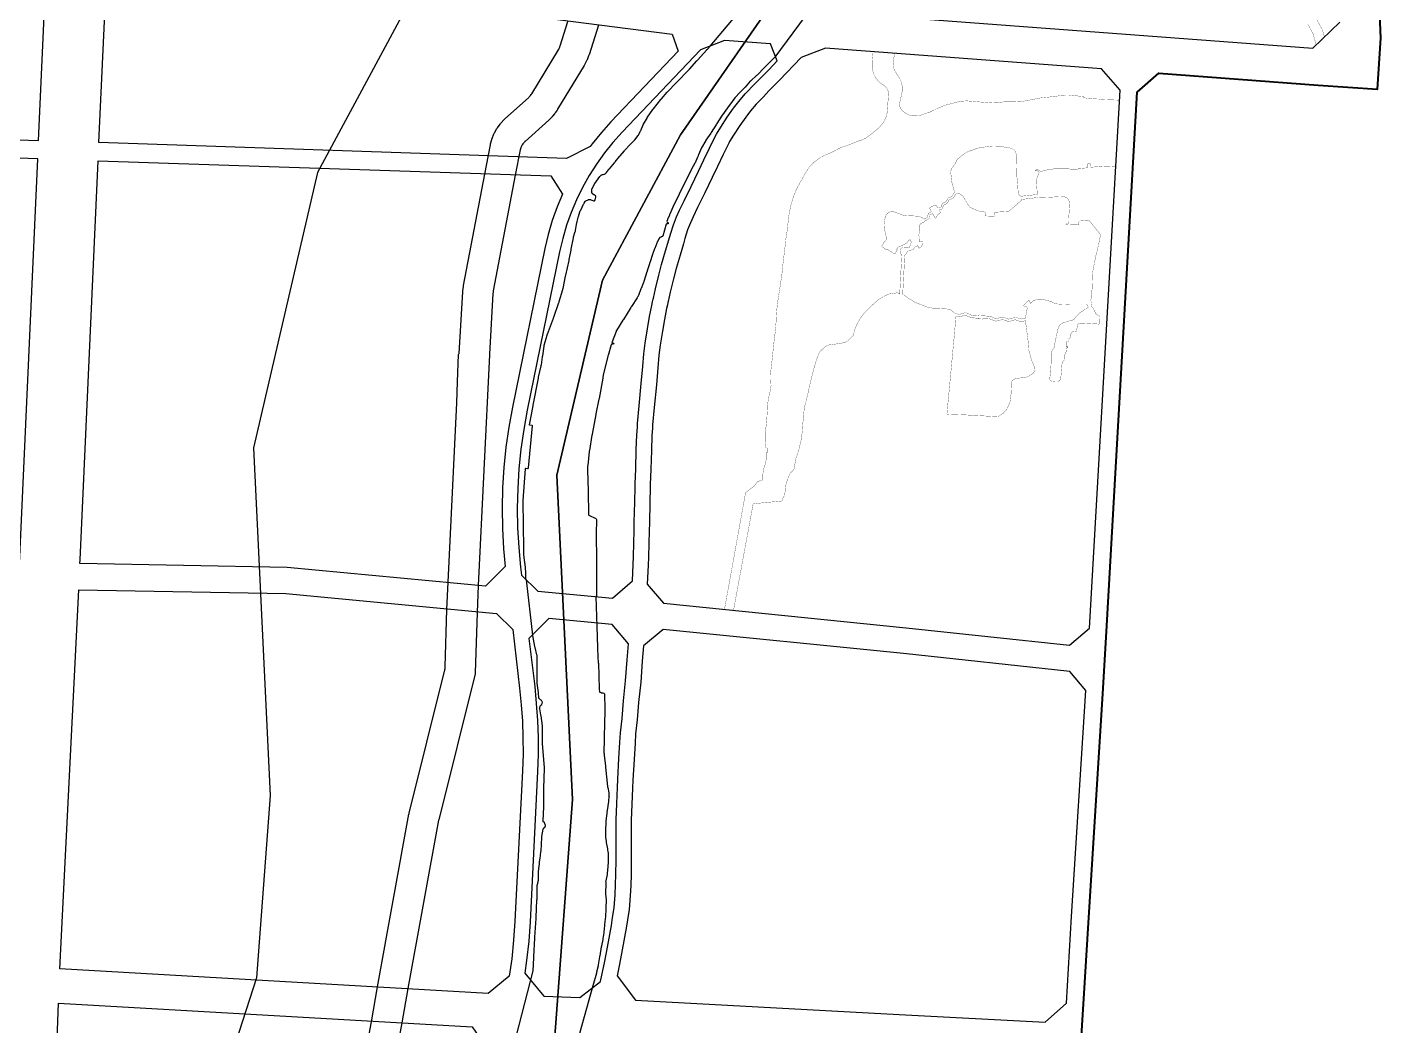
# Model space of a CAD drawing. Header units: millimetres. Extents: x -2018 to 1267, y -2136 to 2585.
# Drawn here: x -78 to 1267, y -1057 to -65 of the extents above; entities that cross this region are included whole.
import ezdxf

# ---------------------------------------------------------------- set-up
doc = ezdxf.new("R2010")
doc.units = ezdxf.units.MM
doc.linetypes.add('DASH', pattern=[0.35, 0.25, -0.1])
for name, color, linetype in [('0block', 7, 'Continuous'), ('0lake', 140, 'DASH'), ('0river', 141, 'Continuous'), ('0river_center', 10, 'Continuous'), ('0river_s', 140, 'Continuous'), ('2area_down', 7, 'Continuous')]:
    doc.layers.add(name, color=color, linetype=linetype)
doc.layers.add('0edge', color=40, linetype='Continuous', lineweight=40)

msp = doc.modelspace()

# ---------------------------------------------------------------- linework, layer by layer
at = {"layer": '0block', "color": 7}
for points in [[(-463.2, -2.5), (-463, -144.8), (-443.6, -164.8), (-66.7, -177.5), (-60.1, -31.7), (-240, -3.8), (-434.9, 22.3)], [(569, -88.6), (502.1, -158.8), (492.6, -169.4), (483.5, -180.7), (481.5, -183.4), (457.8, -195.1), (-6.7, -179.5), (-0.3, -37.1), (186.2, -42.7), (379.1, -48.2), (563, -71.8)], [(660.6, -81.4), (615, -78), (591, -87.2), (513.1, -169), (504, -179.2), (495.5, -189.7), (487.6, -200.8), (480.3, -212.2), (473.7, -224.1), (467.8, -236.3), (462.5, -248.8), (458, -261.6), (454.2, -274.6), (451.1, -287.9), (418.9, -445.2), (415.4, -464.6), (412.6, -484), (410.6, -503.5), (409.4, -523.1), (408.9, -542.7), (409.3, -562.3), (410.4, -581.9), (412.3, -601.5), (413.2, -609.4), (429.4, -625.2), (503.7, -632.2), (523.4, -615.1), (524.1, -598.8), (524.4, -591), (524.7, -577.1), (525, -565.3), (525.3, -556.5), (525.7, -536.9), (526.1, -521.4), (526.2, -518.7), (526.7, -503.6), (527.2, -484.8), (527.8, -469.7), (528.3, -462.2), (528.4, -459.6), (528.5, -458.6), (530.1, -441.2), (532.2, -418.9), (533.7, -401.9), (534.9, -389.3), (536, -378.7), (538.4, -364.4), (540.5, -352.4), (542.7, -341.2), (543.5, -337.6), (544.1, -335), (544.3, -334.2), (546.4, -324.8), (549.7, -311.2), (552.4, -300.7), (556.3, -287.1), (559.7, -276), (561.1, -270.6), (564.1, -261.2), (567.2, -253.2), (570.3, -246.7), (574.7, -237.4), (581.8, -222.9), (589.2, -207.7), (594.5, -196.7), (600, -184.9), (605.7, -173.3), (606.9, -170.9), (611.3, -164), (617.7, -154.2), (624, -145.2), (629.1, -138.6), (635.4, -131.1), (638.2, -128.3), (642.7, -123.5), (648.3, -117.6), (658.9, -107), (667.1, -98.3)], [(977.7, -661.9), (1008, -127.2), (989.5, -106.1), (715.1, -85.5), (691, -94.8), (669.6, -117.4), (659.1, -128), (653.6, -133.8), (649, -138.7), (646.4, -141.3), (640.8, -148), (636.1, -154.1), (630.1, -162.6), (623.9, -172.1), (620, -178.3), (619.1, -180.1), (613.5, -191.4), (608, -203.1), (602.7, -214.2), (595.3, -229.5), (588.2, -243.9), (583.9, -253.1), (581, -259.2), (578.2, -266.2), (575.6, -274.8), (574.2, -280.1), (570.7, -291.4), (566.8, -304.7), (564.2, -314.8), (561, -328.2), (558.9, -337.5), (558.7, -338.3), (558.2, -340.8), (557.4, -344.3), (555.2, -355.1), (553.2, -366.9), (550.9, -380.7), (549.8, -390.8), (548.7, -403.3), (547.2, -420.3), (545, -442.6), (543.5, -459.8), (543.4, -460.5), (543.2, -463.2), (542.8, -470.5), (542.2, -485.4), (541.7, -504.1), (541.2, -519.1), (541.1, -521.8), (540.7, -537.3), (540.3, -556.9), (540, -565.7), (539.7, -577.5), (539.4, -591.4), (539.1, -599.4), (538.2, -618.3), (554.4, -637.1), (795.3, -661.5), (957.8, -678.8)], [(397.1, -600.6), (377.5, -620.3), (180.5, -601.8), (-25.5, -597.8), (-25.3, -594.1), (-7.5, -197.5), (442.3, -212.6), (453.9, -230.6), (448.5, -243.4), (443.7, -256.9), (439.7, -270.7), (436.4, -284.7), (404.2, -442.3), (400.5, -462.2), (397.7, -482.2), (395.6, -502.3), (394.4, -522.4), (393.9, -542.6), (394.3, -562.8), (395.4, -583)], [(404.5, -663.2), (411.3, -721.7), (413, -738.1), (414.1, -754.5), (414.6, -770.8), (414.7, -787.2), (414.1, -803.7), (406.7, -953.1), (405.4, -971.9), (403.5, -990.5), (400.9, -1007.9), (380, -1025), (-45.4, -1000.7), (-26.8, -623.8), (179.1, -627.7), (388.3, -647.4)], [(503.2, -658.2), (440.2, -652.3), (420.6, -672.3), (426.3, -720.1), (427.9, -736.8), (429.1, -753.7), (429.6, -770.6), (429.7, -787.5), (429.1, -804.3), (421.7, -954), (420.4, -973.2), (418.3, -992.4), (416.5, -1004.8), (435.5, -1027.7), (471.3, -1029.1), (491.6, -1013.2), (495.9, -992.9), (498.5, -979.1), (502.5, -957.6), (503.7, -949.5), (505.2, -939.9), (506.3, -927.1), (506.7, -917.1), (507, -906.6), (507.2, -892.7), (507.3, -876.2), (507.3, -869.7), (507.2, -865.5), (507.3, -852.6), (507.9, -836.4), (508.6, -820.4), (508.9, -812.2), (510, -791.6), (511, -775.3), (511.6, -765.9), (513.1, -751.7), (514.7, -734.2), (516.6, -714.4), (518.1, -693.5), (519.5, -677.7)], [(534.4, -679.5), (533.1, -694.7), (531.6, -715.7), (529.6, -735.7), (528, -753.2), (526.6, -767.1), (526, -776.3), (525, -792.5), (523.9, -812.9), (523.6, -821.1), (522.9, -837.1), (522.3, -852.9), (522.2, -865.4), (522.2, -869.6), (522.3, -876.2), (522.2, -892.9), (522, -906.9), (521.7, -917.6), (521.2, -928), (520.1, -941.6), (518.6, -951.8), (517.3, -960.1), (513.2, -981.8), (510.6, -995.9), (508.1, -1007.6), (526.6, -1031.7), (788.5, -1045.9), (933.5, -1053.5), (954.6, -1034.7), (959.8, -948.6), (974, -724), (957.9, -704.9), (792.6, -687.3), (554.1, -663.2)], [(-63.3, -1483.9), (-46.9, -1034.7), (364.3, -1058.2), (382.1, -1084.4), (302.5, -1328.1), (297.2, -1345.5), (292.5, -1363), (288.4, -1380.8), (285, -1398.7), (282.2, -1416.7), (280, -1434.7), (278.5, -1452.9), (277.7, -1471.1), (277.6, -1474.6), (259.2, -1492.4)]]:
    msp.add_lwpolyline(points, close=True, dxfattribs=at)
msp.add_lwpolyline([(748.4, -51.9), (1199.6, -85.7), (1226.4, -59.7)], dxfattribs=at)
msp.add_lwpolyline([(-85.5, -596.7), (-85.2, -591.2), (-67.5, -195.5), (-442.2, -182.8), (-462.8, -202.9), (-462.5, -387.7, -0.013002), (-463.8, -440.5), (-469.9, -563.5), (-445.4, -589.7), (-85.5, -596.7)], format="xyb", dxfattribs=at)
at = {"layer": '0edge'}
msp.add_lwpolyline([(966.9, -1109.3), (971.5, -1035.6), (976.8, -949.6), (990.8, -727.2), (994.5, -665.4), (1024.9, -129.2), (1046.3, -110.3), (1204.9, -122.2), (1263.6, -126.3), (1267.1, -75.6), (1258.6, 121.4)], dxfattribs=at)
at = {"layer": '0lake', "const_width": 0.25}
msp.add_lwpolyline([(1203.5, -57.4), (1209, -67.5), (1209.2, -68), (1209.3, -68.4), (1210.9, -74.2), (1210.9, -74.7), (1203.4, -82), (1203, -82.3), (1202.7, -82), (1199.9, -71.9), (1199.7, -71.4), (1199.5, -70.9), (1194.5, -61.8)], dxfattribs=at)
for points in [[(803.8, -152.9), (804.3, -152.9), (806.8, -152.7), (807.3, -152.7), (807.8, -152.6), (810.2, -152), (810.7, -151.9), (818.3, -149.3), (818.8, -149.2), (819.2, -149), (825.1, -146.1), (825.5, -145.9), (833.3, -142.6), (833.8, -142.4), (834.3, -142.2), (840.6, -140.6), (841.1, -140.5), (848.8, -138.5), (849.3, -138.3), (849.8, -138.3), (855.3, -138), (855.8, -137.9), (856.3, -138), (862.2, -138.5), (862.7, -138.6), (863.2, -138.6), (870.2, -139.2), (870.7, -139.2), (871.2, -139.2), (877.7, -139.8), (878.2, -139.9), (878.7, -139.9), (886.2, -139.5), (886.7, -139.5), (893.7, -138.9), (894.1, -138.8), (894.6, -138.8), (904.1, -138.8), (904.6, -138.8), (911.1, -138.4), (911.6, -138.3), (912.1, -138.3), (920, -136.8), (920.5, -136.7), (928.8, -135.1), (929.3, -135), (935.3, -134.4), (935.8, -134.3), (936.3, -134.3), (943.2, -133.5), (943.7, -133.4), (944.2, -133.4), (948.2, -132.8), (948.7, -132.8), (949.2, -132.7), (952.2, -132.5), (952.7, -132.4), (953.2, -132.4), (954.7, -132.5), (955.2, -132.5), (955.7, -132.5), (957.7, -132.4), (958.2, -132.4), (958.7, -132.4), (971.1, -133.6), (971.6, -133.7), (971.6, -134.2), (971.8, -134.6), (972.3, -134.7), (972.7, -134.9), (974.2, -135.2), (974.7, -135.4), (975.2, -135.4), (985.2, -136.1), (985.7, -136.1), (986.2, -136.1), (989.1, -136.5), (989.6, -136.5), (990.1, -136.6), (994.1, -136.8), (994.6, -136.8), (995.1, -136.8), (995.6, -136.9), (996.1, -136.9), (996.6, -136.9), (1006.6, -137.2), (1007.1, -137.2), (1007.3, -137.6), (1006.2, -157.1), (1006.2, -157.6), (1006.1, -158.1), (1004.8, -179.5), (1004.7, -180), (1004.7, -180.5), (1003.3, -201), (1003.3, -201.5), (1003.2, -202), (1003.1, -202.4), (1003, -202.9), (1002.7, -203.2), (990.2, -203.7), (989.9, -203.5), (989.7, -203.1), (989.2, -203.1), (979.2, -203.9), (978.8, -203.7), (978.6, -201.2), (978.5, -200.7), (978.2, -200.4), (976.2, -200.5), (975.8, -200.7), (975.8, -201.2), (976.1, -204.2), (975.8, -204.4), (975.3, -204.5), (966.3, -205.3), (966.1, -205.6), (965.8, -205.8), (965.3, -205.8), (963.8, -205.9), (963.3, -205.9), (962.8, -205.9), (959.3, -205.8), (958.8, -205.8), (958.3, -205.7), (955.8, -205.5), (955.3, -205.5), (954.8, -205.5), (950.3, -205.4), (949.8, -205.4), (949.3, -205.4), (941.8, -205.6), (941.3, -205.7), (940.8, -205.8), (938.4, -206.1), (937.9, -206.2), (934.4, -206.8), (933.9, -206.9), (933.4, -207), (929.1, -208.2), (928.6, -208.2), (928.2, -207.9), (926.3, -206.3), (925.9, -206.1), (924.4, -206.3), (923.9, -206.3), (923.6, -206.7), (923.6, -207.2), (923.7, -207.5), (924.2, -207.5), (925.2, -207.4), (925.7, -207.4), (926.1, -207.7), (927.2, -208.7), (927.5, -209.1), (927.4, -209.6), (925.4, -214.7), (925.3, -215.2), (925.2, -215.7), (924.8, -218.2), (924.8, -218.7), (924.9, -219.2), (925.4, -226.1), (925.4, -226.6), (925.5, -227.1), (925.7, -230.6), (925.5, -231.1), (925, -231.1), (910.1, -232.7), (909.6, -232.8), (909.2, -232.5), (907.6, -231.3), (907.3, -230.9), (906.8, -229.5), (906.7, -229), (906.1, -219.5), (906.1, -219), (906.1, -218.5), (905.5, -214.5), (905.5, -214), (905.4, -213.5), (905.3, -208), (905.3, -207.5), (905.1, -197.5), (905, -193), (905, -192.5), (904.9, -192), (904.4, -189.6), (904.3, -189.1), (904.1, -188.7), (903.3, -187.4), (903, -186.9), (902.7, -186.6), (900.9, -185.7), (900.5, -185.5), (900, -185.3), (899, -185), (898.6, -184.9), (898.1, -184.7), (894.1, -184.1), (893.6, -184), (893.1, -183.9), (889.7, -183.1), (889.2, -183), (888.7, -183), (882.7, -182.8), (882.2, -182.8), (881.7, -182.8), (876.8, -183.3), (876.3, -183.4), (875.8, -183.4), (871.8, -184.1), (871.3, -184.2), (870.8, -184.2), (867.9, -184.7), (867.4, -184.8), (866.9, -184.9), (862.6, -186.3), (862.2, -186.5), (861.7, -186.7), (857.9, -188), (857.4, -188.1), (857, -188.3), (854.4, -189.9), (854, -190.1), (853.5, -190.4), (849.9, -193.1), (849.5, -193.4), (849.2, -193.7), (846.8, -195.6), (846.4, -195.9), (846.1, -196.3), (845, -198.5), (844.8, -199), (844.6, -199.4), (843.6, -201.2), (843.3, -201.6), (843, -202), (841.7, -203.5), (841.4, -203.9), (841.2, -204.3), (840.7, -205.2), (840.4, -205.7), (840.2, -206.1), (839.8, -207.5), (839.6, -208), (839.6, -208.5), (840.8, -218.4), (840.8, -218.9), (841, -219.4), (843.3, -228.1), (843.4, -228.6), (843.2, -229.1), (841.2, -232.5), (840.9, -232.9), (840.5, -233.1), (837.7, -234.3), (837.2, -234.5), (836.9, -234.9), (835.4, -237.5), (835.2, -237.9), (834.8, -238.2), (831.7, -239.8), (831.3, -240.1), (831.1, -240.6), (830.3, -242.9), (830.1, -243.4), (829.8, -243.7), (827.4, -244.5), (826.9, -244.4), (826.6, -244.1), (825.5, -242.4), (825.2, -242), (824.8, -241.9), (821.9, -242.5), (821.4, -242.6), (821, -242.9), (818.9, -244.3), (818.8, -244.7), (819, -245.2), (820.4, -247.9), (820.1, -248.2), (819.7, -248.4), (817.6, -249.7), (817.4, -250.2), (817.2, -250.7), (816.6, -253.6), (816.2, -253.9), (814, -255.1), (813.6, -255.4), (813.1, -255.2), (812.7, -254.9), (812.3, -254.7), (810.5, -253.7), (810.1, -253.5), (809.6, -253.4), (807.2, -252.7), (806.7, -252.6), (806.2, -252.5), (795.7, -252), (795.2, -252), (794.7, -251.9), (791.8, -251.4), (791.3, -251.3), (790.8, -251.1), (788.1, -250), (787.6, -249.8), (787.1, -249.6), (784.3, -248.6), (783.8, -248.4), (783.4, -248.3), (782.4, -248), (781.9, -247.9), (781.4, -247.9), (779.9, -248.1), (779.4, -248.2), (779, -248.5), (777.3, -249.5), (776.8, -249.8), (776.5, -250.1), (774.8, -253.2), (774.6, -253.6), (774.5, -254.1), (773.8, -258.6), (773.7, -259), (773.6, -259.5), (773.9, -265), (773.9, -265.5), (774, -266), (775.3, -271.9), (775.4, -272.4), (775.5, -272.9), (776.1, -274.8), (776.2, -275.2), (775.9, -275.7), (775, -276.9), (774.7, -277.2), (774.3, -277.5), (773.9, -277.8), (771, -282.4), (771.1, -282.8), (771.6, -283.1), (776.2, -286.1), (776.5, -285.7), (776.9, -285.6), (783.7, -289.9), (784.1, -290), (784.4, -289.6), (786.5, -286.2), (786.5, -285.8), (786.1, -285.5), (786, -285.2), (786.3, -284.8), (787.6, -283.2), (788, -282.9), (788.5, -282.8), (789, -282.7), (789.4, -282.5), (789.9, -282.4), (792.6, -281.1), (793.1, -280.9), (793.5, -280.6), (795.6, -279.3), (796.1, -279.1), (796.4, -278.7), (797.9, -276.7), (798.3, -276.4), (798.7, -276.1), (799.1, -275.8), (799.4, -276), (799.7, -276.5), (800.3, -277.8), (800.4, -278.3), (800.3, -278.8), (799.8, -280.2), (799.7, -280.7), (799.5, -281.2), (799.2, -282.1), (799, -282.6), (798.7, -283), (798.5, -283.4), (798.2, -283.8), (797.7, -284), (797.2, -284.1), (796.8, -284.1), (796.3, -284.1), (795.3, -284), (794.8, -284), (794.3, -284), (792.3, -283.8), (791.8, -283.9), (791.3, -284.1), (790.8, -284.2), (790.5, -284.6), (790.2, -285), (789.7, -285.9), (789.6, -286.3), (789.6, -286.8), (789.5, -287.3), (789.5, -287.8), (789.5, -289.3), (789.7, -289.8), (790, -290.2), (790.3, -290.6), (790.6, -291), (791, -291.1), (791, -291.6), (789, -330.1), (788.6, -329.7), (788.3, -329.4), (787.8, -329.1), (786.9, -328.8), (786.4, -328.7), (785.9, -328.8), (779, -329.8), (778.5, -329.9), (778, -330), (773.9, -331.9), (773.5, -332.1), (773, -332.3), (769.1, -334.6), (768.7, -334.8), (768.3, -335.2), (765.3, -337.8), (764.9, -338.1), (764.5, -338.4), (758.7, -343.9), (758.3, -344.3), (758, -344.6), (754.4, -348.1), (754, -348.4), (753.7, -348.8), (749.9, -354.1), (749.6, -354.5), (749.3, -354.9), (745.3, -362.4), (745.1, -362.8), (744.9, -363.3), (743.9, -367.2), (743.8, -367.7), (743.6, -368.1), (743.1, -370.1), (743, -370.6), (742.7, -371), (741.8, -372.2), (741.5, -372.5), (741.1, -372.9), (738.3, -375.7), (737.9, -376), (737.4, -376.3), (734.9, -377.8), (734.4, -378), (734, -378.1), (731, -378.8), (730.5, -378.9), (730, -379), (726.1, -379.5), (725.6, -379.6), (725.1, -379.7), (717.7, -380.7), (717.2, -380.9), (716.8, -381.1), (712.4, -384.5), (712, -384.8), (711.7, -385.1), (709.6, -387.3), (709.3, -387.7), (709.1, -388.1), (707.4, -392.3), (707.2, -392.8), (707, -393.2), (704.5, -401.4), (704.4, -401.8), (704.2, -402.3), (701.4, -412.9), (701.3, -413.4), (701.1, -413.9), (698.6, -425.1), (698.5, -425.6), (698.4, -426.1), (696.3, -434.9), (696.2, -435.4), (696.1, -435.8), (694.4, -442.1), (694.3, -442.6), (694.2, -443.1), (693.3, -452.6), (693.3, -453.1), (693.2, -453.5), (692.5, -461), (692.5, -461.5), (692.5, -462), (691.9, -469), (691.8, -469.5), (691.7, -470), (691, -474.4), (691, -474.9), (690.9, -475.4), (689.2, -483.2), (689, -483.7), (688.9, -484.2), (687.6, -488.5), (687.5, -489), (687.3, -489.5), (686.1, -492.7), (685.9, -493.2), (685.8, -493.7), (684.5, -500.6), (684.4, -501.1), (684.4, -501.6), (684, -503.5), (683.8, -504), (683.5, -504.4), (682.7, -505.6), (682.3, -506), (682, -506.3), (680.5, -507.7), (680.2, -508.1), (680, -508.5), (678.1, -512.6), (677.9, -513.1), (677.7, -513.5), (676, -519.3), (675.9, -519.8), (675.9, -520.3), (675.3, -525.2), (675.2, -525.7), (675.1, -526.2), (674.7, -529.7), (674.5, -530.2), (674.3, -530.6), (673.5, -531.9), (673.2, -532.3), (673, -532.7), (672.1, -535.1), (671.8, -535.5), (671.4, -535.7), (652, -537.5), (651.5, -537.6), (651, -537.6), (643.6, -538.5), (643.3, -538.8), (643.2, -539.3), (624, -643.5), (623.8, -644), (623.4, -644), (615.5, -643.2), (615, -643.2), (615, -642.7), (635.8, -527.6), (636.1, -527.1), (636.5, -526.8), (643.7, -521.4), (644.1, -521.1), (644.4, -520.7), (647.7, -516.3), (648.1, -516.2), (648.6, -516), (652.9, -514.7), (653.1, -514.2), (653.1, -509.7), (653.1, -509.2), (653.1, -508.7), (653.3, -506.2), (653.4, -505.7), (653.5, -505.2), (654.2, -502.3), (654.3, -501.8), (654.5, -501.4), (655.2, -499.5), (655.3, -499), (655.4, -498.5), (656.2, -495.1), (656.3, -494.6), (656.3, -494.1), (656.4, -490.6), (656.4, -490.1), (656.4, -489.6), (656.4, -488.1), (656.4, -487.6), (656.5, -487.2), (657.5, -487.2), (657.9, -487.1), (658, -486.6), (657.9, -483.1), (657.7, -482.6), (657.3, -482.6), (656.3, -482.6), (655.9, -482.3), (655.9, -481.8), (655.7, -480.3), (655.6, -479.8), (655.6, -479.3), (655.2, -474.9), (655.2, -474.4), (655.2, -473.9), (655.2, -469.9), (655.2, -469.4), (655.2, -468.9), (655.6, -465.9), (655.6, -465.4), (655.7, -464.9), (656.2, -461.4), (656.3, -460.9), (656.3, -460.4), (656.9, -454.5), (657, -454), (657, -453.5), (657.3, -447.5), (657.4, -447), (657.7, -441), (657.7, -440.5), (657.8, -440), (658, -437.5), (658.1, -437), (658.2, -436.5), (659.1, -431.6), (659.2, -431.1), (659.4, -430.6), (660.4, -425.7), (660.5, -425.3), (660.6, -424.8), (661.2, -420.8), (661.1, -420.3), (661.1, -419.8), (660.8, -414.8), (660.8, -414.3), (660.7, -408.8), (660.7, -408.3), (660.8, -407.8), (661.8, -398.4), (661.9, -397.9), (662.8, -389.9), (662.8, -389.4), (662.9, -388.9), (663.5, -382.5), (663.6, -382), (663.6, -381.5), (664.6, -372.5), (664.7, -372), (664.8, -371.5), (666.1, -362.1), (666.1, -361.6), (666, -361.1), (665.9, -360.6), (665.9, -360.1), (666, -359.6), (666.3, -355.1), (666.3, -354.7), (666.3, -354.2), (666.5, -349.7), (666.5, -349.2), (666.6, -348.7), (667.4, -340.2), (667.5, -339.7), (667.5, -339.2), (669.6, -325.9), (669.7, -325.4), (671.8, -311.5), (671.9, -311), (671.9, -310.5), (673.2, -298.1), (673.3, -297.6), (674.6, -286.7), (674.7, -286.2), (675.7, -276.8), (675.7, -276.3), (675.8, -275.8), (677.4, -265.4), (677.4, -264.9), (678.8, -252), (678.9, -251.5), (679, -251), (680.8, -241.7), (681, -241.2), (683.3, -233.5), (683.4, -233), (683.6, -232.6), (685.9, -227), (686.1, -226.6), (686.3, -226.1), (688.6, -221.7), (688.9, -221.2), (689.1, -220.8), (691.1, -217.3), (691.3, -216.9), (691.6, -216.4), (694.9, -210.3), (695.2, -209.9), (695.5, -209.5), (698.7, -204.4), (699, -204), (699.3, -203.6), (703.8, -198.9), (704.2, -198.6), (704.6, -198.3), (709.8, -194.4), (710.2, -194.1), (710.6, -193.9), (715.6, -191.6), (716.1, -191.4), (722.5, -188.6), (722.9, -188.3), (723.4, -188.1), (730, -184.6), (730.5, -184.4), (730.9, -184.2), (738.5, -181.7), (739, -181.5), (739.4, -181.3), (746.8, -178.3), (747.3, -178.1), (747.8, -178), (750.7, -177), (751.1, -176.9), (751.6, -176.7), (753, -176.2), (753.4, -176), (753.9, -175.7), (755.2, -175), (755.6, -174.8), (756, -174.5), (757.3, -173.6), (757.7, -173.3), (758.1, -173), (765.9, -166.8), (766.3, -166.5), (768.9, -164.1), (769.3, -163.8), (769.6, -163.4), (771.5, -161.1), (771.8, -160.7), (772.1, -160.3), (773.7, -157.8), (773.9, -157.3), (775.1, -154.6), (775.3, -154.1), (775.5, -153.6), (776.2, -150.7), (776.4, -150.2), (776.8, -146.8), (776.8, -146.3), (777.8, -132.3), (777.8, -131.8), (777.8, -130.3), (777.8, -129.8), (777.7, -129.3), (777.6, -128.8), (777.5, -128.3), (777.4, -127.9), (777.2, -127.4), (777, -126.9), (776.8, -126.5), (776.6, -126), (776.3, -125.6), (775.7, -124.8), (775.4, -124.4), (774.7, -123.7), (774.3, -123.4), (773.9, -123.1), (773.1, -122.5), (772.7, -122.2), (770.6, -120.8), (770.2, -120.5), (769.8, -120.2), (767.6, -118.2), (767.3, -117.8), (767, -117.4), (765.4, -115.4), (765.1, -115), (764.9, -114.6), (763.5, -111.9), (763.3, -111.5), (763.1, -111), (762.4, -108.6), (762.2, -108.2), (762.1, -107.7), (761.7, -105.2), (761.6, -104.7), (761.6, -104.2), (761.5, -101.2), (761.5, -100.7), (761.5, -100.2), (761.7, -97.7), (761.8, -97.2), (761.8, -96.7), (762.5, -89.8), (762.6, -89.3), (763, -89.1), (783.5, -90.6), (783.8, -90.8), (783.8, -91.3), (782.9, -97.2), (782.9, -97.7), (782.8, -98.2), (782.6, -99.7), (782.6, -100.2), (782.6, -100.7), (782.6, -101.7), (782.6, -102.2), (782.6, -102.7), (782.8, -104.2), (782.9, -104.7), (783, -105.2), (783.3, -106.1), (783.5, -106.6), (783.7, -107.1), (784.3, -108.4), (784.6, -108.9), (784.8, -109.3), (785.4, -110.1), (785.7, -110.5), (785.9, -110.9), (787.1, -112.6), (787.4, -113), (787.6, -113.4), (788.7, -115.1), (788.9, -115.6), (789.1, -116), (790.2, -118.3), (790.3, -118.8), (790.5, -119.2), (791.1, -121.7), (791.2, -122.1), (791.3, -122.6), (791.5, -125.1), (791.5, -125.6), (791.5, -126.1), (791.3, -129.6), (791.2, -130.1), (791.1, -130.6), (790.3, -134), (790.1, -134.5), (790, -135), (789.1, -139.4), (789, -139.9), (788.9, -140.4), (788.9, -140.9), (788.8, -141.4), (788.9, -141.9), (788.9, -142.4), (789, -142.8), (789.1, -143.3), (789.2, -143.8), (789.4, -144.3), (789.5, -144.8), (789.8, -145.2), (790, -145.6), (790.3, -146.1), (790.5, -146.5), (790.9, -146.9), (791.2, -147.2), (791.6, -147.6), (791.9, -147.9), (793.9, -149.5), (794.3, -149.8), (794.7, -150.1), (796.8, -151.4), (797.2, -151.6), (797.7, -151.8), (800.6, -152.6), (801.1, -152.7)], [(874.2, -252.3), (883.2, -252.7), (883.3, -252.2), (883.5, -249.2), (883.6, -248.7), (884.1, -248.6), (895.1, -248), (895.6, -248), (896.1, -248), (896.6, -247.9), (897.1, -247.9), (897.5, -247.6), (899.8, -245.7), (900.2, -245.4), (900.6, -245.1), (905.9, -240.5), (906.3, -240.2), (906.6, -239.8), (910, -236.9), (910.3, -236.5), (910.1, -236), (910.5, -235.9), (925.4, -234.1), (925.9, -234.1), (926.3, -234.2), (932.3, -233.9), (932.8, -233.9), (933.3, -233.9), (935.8, -233.8), (936.3, -233.8), (936.8, -233.8), (946.8, -233.2), (947.3, -233.2), (947.8, -233.2), (950.3, -233.1), (950.8, -233.1), (951.3, -233.1), (952.3, -233.3), (952.8, -233.4), (953.3, -233.5), (954.2, -234), (954.6, -234.2), (955, -234.4), (955.4, -234.7), (955.8, -235), (956.2, -235.3), (956.5, -235.7), (956.9, -236.1), (957, -236.6), (957.3, -237.6), (957.4, -238), (957.4, -238.5), (957.7, -241.5), (957.7, -242), (957.7, -242.5), (957, -253.5), (957, -254), (956.9, -254.5), (956.8, -259.5), (956.7, -260), (956.2, -260), (954.7, -259.9), (954.3, -260), (954.1, -260.5), (954.3, -260.9), (954.8, -260.9), (966.3, -261.3), (966.7, -261.1), (966.8, -257.6), (967.3, -257.4), (968.8, -257.3), (969.3, -257.3), (969.8, -257.2), (976.3, -256.7), (976.8, -256.6), (977.2, -256.8), (988.2, -270.4), (988.4, -270.9), (988.5, -271.3), (988, -273.8), (987.9, -274.3), (987.8, -274.7), (986.2, -282.6), (986.1, -283.1), (986, -283.6), (984.1, -291.3), (983.9, -291.8), (983.8, -292.3), (982.6, -298.7), (982.5, -299.2), (982.4, -299.6), (981.3, -305), (981.2, -305.5), (981.1, -306), (980.7, -309), (980.7, -309.5), (980.6, -310), (980.5, -314), (980.5, -314.5), (980.5, -315), (980.4, -317), (980.4, -317.5), (980.4, -318), (980.3, -320.5), (980.3, -321), (980.3, -321.5), (980.2, -323.5), (980.2, -324), (980.2, -324.5), (979.9, -327), (979.8, -327.5), (979.8, -328), (979.6, -328.9), (979.5, -329.4), (979.5, -329.9), (979.3, -331.4), (979.3, -331.9), (979.3, -332.4), (979, -335.4), (979, -335.9), (979, -336.4), (979.1, -337.4), (979.2, -337.9), (979.3, -338.4), (979.5, -340.4), (979.6, -340.9), (979.7, -341.4), (979.9, -342.4), (980, -342.8), (980.3, -343.2), (980.7, -343.5), (981.1, -343.8), (981.4, -344.2), (981.7, -344.6), (981.9, -345.1), (982, -345.5), (982.2, -346), (982.8, -347.4), (983, -347.8), (983.3, -348.3), (983.7, -349.2), (984, -349.6), (984.4, -349.9), (984.8, -350.2), (985.2, -350.4), (985.6, -350.7), (987, -351.3), (987.3, -351.7), (987.4, -352.2), (987.1, -359.2), (987.1, -359.7), (986.7, -359.8), (982.7, -359.5), (982.2, -359.5), (981.7, -359.5), (973.2, -359), (972.7, -359), (972.2, -358.9), (969.7, -358.8), (969.2, -358.8), (968.7, -358.8), (967.8, -359), (967.3, -359.2), (966.8, -359.4), (966.4, -359.7), (966.1, -360), (965.8, -360.4), (965.6, -360.9), (965.5, -361.4), (964.7, -366.8), (964.4, -367.1), (963.9, -367.1), (961.4, -366.9), (960.9, -367.2), (959.3, -369.1), (959, -369.5), (958.9, -370), (958.9, -371.5), (958.8, -372), (958.7, -372.5), (957.2, -374.4), (956.9, -374.8), (956.9, -375.3), (956.8, -376.8), (956.8, -377.3), (956.3, -377.3), (955.8, -377.3), (955.3, -377.2), (954.8, -377), (954.5, -377), (954.6, -377.5), (954.8, -378), (954.8, -378.5), (954.8, -379), (954.7, -381), (954.5, -381.4), (954.3, -381.9), (954.5, -382.1), (955, -382.1), (955.5, -382), (956, -382), (956.3, -382.2), (956, -382.6), (954.9, -383.7), (954.7, -384.1), (954.6, -384.6), (954.4, -387.1), (954.2, -387.6), (954, -388), (952.8, -390.2), (952.8, -390.7), (952.6, -394.7), (952.5, -395.2), (952.3, -395.7), (951, -397.2), (950.7, -397.6), (950.4, -398), (949.1, -412.9), (949, -413.4), (948.9, -413.9), (948.3, -415.3), (948.1, -415.7), (947.7, -416.1), (946.3, -416.6), (945.9, -416.7), (945.4, -416.7), (943.9, -416.7), (943.4, -416.7), (942.9, -416.6), (942.4, -416.6), (940.4, -416.7), (939.9, -416.6), (939.5, -416.3), (938.4, -415.3), (938.1, -414.9), (938.1, -414.4), (938.6, -409), (938.7, -408.5), (938.7, -408), (939.3, -401), (939.3, -400.5), (939.3, -400), (939.6, -396.5), (939.6, -396), (939.6, -395.5), (939.5, -390.5), (939.5, -390), (939.5, -389.5), (939.5, -388.5), (939.6, -388), (939.7, -387.5), (940.2, -386.6), (940.4, -386.2), (940.7, -385.8), (941.6, -384.6), (941.9, -384.2), (942.1, -383.8), (942.3, -383.3), (942.5, -382.9), (942.7, -382.4), (942.8, -381.9), (943.3, -378.4), (943.4, -377.9), (943.5, -377.4), (944.9, -370.6), (945, -370.1), (945.1, -369.6), (946.2, -364.7), (946.3, -364.3), (946.5, -363.8), (947.1, -362.4), (947.3, -361.9), (947.6, -361.5), (948.6, -360.4), (948.9, -360.1), (949.3, -359.8), (950.2, -359.2), (950.6, -359), (951, -358.7), (952.4, -358.2), (952.9, -358), (953.4, -357.9), (955.8, -357.2), (956.3, -357.1), (956.8, -356.9), (959.2, -356.3), (959.7, -356.1), (960.1, -356), (961.1, -355.6), (961.5, -355.4), (961.9, -355.2), (962.3, -354.8), (962.6, -354.5), (962.9, -354.1), (963.5, -353.2), (963.8, -352.8), (964.1, -352.5), (966.9, -349.6), (967.3, -349.3), (967.7, -348.9), (970.9, -346.6), (971.3, -346.3), (971.7, -346), (973.9, -344.8), (974.4, -344.6), (974.8, -344.3), (975.6, -343.7), (976, -343.4), (976.2, -343), (976, -342), (976, -341.5), (975.7, -341.1), (975.4, -340.8), (975, -340.4), (974.6, -340.2), (968.6, -340.2), (968.1, -340.2), (967.6, -340.2), (959.1, -340.2), (958.6, -340.2), (958.1, -340.2), (956.6, -340.3), (956.1, -340.3), (955.6, -340.3), (953.6, -340.2), (953.1, -340.2), (952.6, -340.2), (949.6, -340.1), (949.1, -340), (948.6, -340), (946.1, -339.8), (945.6, -339.8), (945.1, -339.7), (943.1, -339.3), (942.7, -339.1), (942.2, -338.9), (940.5, -337.9), (940, -337.7), (939.5, -337.6), (937.6, -336.9), (937.2, -336.8), (936.7, -336.7), (934.3, -336), (933.8, -335.9), (933.3, -335.7), (930.4, -335), (929.9, -335), (929.4, -335), (926.9, -335.1), (926.4, -335.1), (925.9, -335.2), (922.1, -336.4), (921.7, -336.6), (921.3, -336.9), (919.1, -339), (918.7, -339.3), (918.6, -338.9), (918.2, -337.4), (918, -336.9), (917.8, -336.5), (917.5, -336.1), (917.1, -336.1), (915.7, -337.5), (915.3, -337.8), (915, -338.2), (912.3, -341.2), (912.2, -341.6), (912.6, -341.9), (915.4, -342.9), (915.8, -343.2), (915.8, -343.6), (914.1, -352.5), (914, -353), (914, -353.5), (914, -354), (913.5, -354.1), (909.6, -354.8), (909.1, -354.7), (904.8, -353.2), (904.4, -353.1), (903.9, -353), (898.1, -354.7), (897.6, -354.8), (897.1, -354.8), (891.9, -353), (891.5, -352.8), (891, -352.8), (885.2, -354.3), (884.7, -354.4), (884.2, -354.3), (879.1, -352.2), (878.6, -352.1), (878.1, -352), (872.1, -351.6), (871.7, -351.5), (871.5, -351.1), (871.1, -350.9), (868.1, -350.7), (867.7, -350.8), (867.6, -351.3), (867.2, -351.5), (861.2, -351.1), (860.7, -351), (860.2, -350.9), (855.2, -348.7), (854.7, -348.5), (854.2, -348.4), (848.5, -350.1), (848, -350.2), (847.5, -350.1), (843.7, -348.9), (843.2, -348.7), (842.8, -348.4), (840.6, -346.4), (840.2, -346.1), (839.8, -345.8), (838.4, -345.4), (837.9, -345.2), (837.4, -345.1), (834.5, -344.5), (834, -344.4), (833.5, -344.4), (829, -344.1), (828.5, -344.1), (828, -344), (822, -344), (821.5, -343.9), (821, -343.8), (816.6, -342.9), (816.1, -342.8), (815.6, -342.6), (810.1, -340.4), (809.6, -340.3), (804.5, -338.3), (804, -338.1), (803.6, -337.8), (797.2, -333.8), (796.8, -333.5), (796.4, -333.2), (793.2, -330.9), (792.8, -330.6), (792.3, -330.5), (792, -330.2), (792, -329.8), (794, -291.8), (794, -291.3), (794.3, -291), (794.7, -290.8), (795, -290.4), (795.5, -289.6), (795.8, -289.1), (796.1, -288.7), (796.6, -287.9), (796.9, -287.5), (797.3, -287.2), (798.7, -286.5), (799.1, -286.4), (799.6, -286.3), (800.6, -286.2), (801.1, -286.1), (801.6, -285.9), (802.5, -285.6), (802.9, -285.2), (803.1, -284.8), (803.6, -283.9), (803.9, -283.5), (804.3, -283.2), (806.4, -282), (806.9, -282), (807.1, -282.5), (808, -284.3), (808.5, -284.2), (808.9, -284), (809.3, -283.7), (809.7, -283.4), (810.1, -283.1), (810.4, -282.7), (810.7, -282.3), (811, -281.9), (811.2, -281.4), (811.4, -281), (811.6, -280.5), (811.7, -280), (811.8, -279.5), (811.8, -278.5), (811.8, -278), (811.3, -278), (809.3, -278.2), (808.8, -278.1), (808.6, -277.8), (808.5, -273.3), (808.4, -272.8), (808.2, -272.3), (808.1, -271.8), (807.9, -271.4), (807.9, -270.9), (808.4, -270), (808.6, -269.5), (808.7, -269.1), (809, -267.1), (809.1, -266.6), (809.1, -266.1), (809, -261.6), (809.1, -261.1), (809.3, -260.6), (809.6, -260.3), (810, -260), (810.9, -259.5), (811.3, -259.2), (811.8, -259), (813.1, -258.3), (813.5, -258), (813.8, -257.7), (814.1, -257.3), (814.5, -257), (817.7, -255.5), (818.1, -255.2), (818.3, -254.8), (818.8, -251.8), (818.9, -251.3), (819.3, -251), (821, -250), (821.5, -249.8), (824.1, -254.1), (824.4, -254.5), (824.9, -254.5), (825.3, -254.2), (825.6, -253.8), (826.2, -251.9), (826.4, -251.5), (826.6, -251.1), (829.1, -249.3), (829.4, -249), (829.5, -248.6), (828.4, -247), (828.2, -246.5), (828.5, -246.3), (830.9, -245.6), (831.2, -245.3), (831.4, -244.8), (832.4, -242), (832.7, -241.6), (833.1, -241.4), (835.8, -240.1), (836.2, -239.8), (836.5, -239.3), (837.8, -236.7), (838.2, -236.3), (838.6, -236.1), (841.9, -234.9), (842.2, -234.5), (842.5, -234.1), (844.7, -230.8), (845.1, -230.5), (846.1, -230.3), (846.6, -230.2), (847.1, -230.1), (848.1, -230.3), (848.6, -230.4), (849, -230.6), (851.4, -232.4), (851.8, -232.7), (852.2, -233.1), (854.6, -237.4), (854.9, -237.9), (855.1, -238.3), (857.8, -242.5), (858, -242.9), (858.4, -243.3), (860.6, -244.6), (861, -244.8), (861.5, -245), (865.2, -246.5), (865.6, -246.7), (866.1, -246.8), (868.5, -247.6), (869, -247.7), (869.5, -247.8), (873.9, -248.5), (874.4, -248.6), (874.4, -249.1)], [(854, -350.9), (860, -353.4), (860.4, -353.5), (866.9, -354), (867.4, -354), (867.4, -354.5), (867.9, -354.6), (870.9, -354.8), (871.3, -354.8), (871.5, -354.3), (871.9, -354.2), (877.4, -354.4), (877.9, -354.5), (878.4, -354.6), (884, -356.7), (884.5, -356.9), (885, -356.8), (890.8, -355.3), (891.3, -355.3), (891.8, -355.5), (897, -357.2), (897.5, -357.2), (898, -357.1), (903.2, -355.6), (903.7, -355.5), (904.2, -355.6), (908.9, -357.3), (909.4, -357.3), (909.9, -357.3), (913.8, -356.5), (914.1, -356.8), (914.1, -357.3), (914.1, -357.8), (914.1, -358.3), (914.2, -358.8), (916.5, -376.2), (916.6, -376.7), (916.6, -377.2), (917.2, -385.2), (917.3, -385.7), (917.4, -386.1), (919.7, -394.8), (919.9, -395.3), (920.1, -395.8), (923.2, -403.1), (923.3, -403.6), (923.3, -404.1), (923.5, -405.6), (923.4, -406.1), (923.1, -406.5), (921.6, -408.5), (921.2, -408.8), (920.8, -409.1), (917.1, -411.7), (916.7, -412), (916.2, -412.1), (912.3, -413), (911.8, -413.1), (907.3, -413.5), (906.8, -413.6), (906.4, -413.7), (903.4, -414.3), (903, -414.5), (901.7, -415.3), (901.2, -415.5), (900.8, -415.8), (900.5, -416.8), (900.3, -417.2), (900.2, -417.7), (900.1, -418.7), (900.1, -419.2), (900.1, -419.7), (899.8, -426.7), (899.8, -427.2), (899.8, -427.7), (898.7, -436.6), (898.6, -437.1), (898.5, -437.6), (895.8, -443.6), (895.6, -444), (895.4, -444.5), (892.4, -447.8), (892.1, -448.2), (891.7, -448.5), (887.6, -451.3), (887.2, -451.6), (886.7, -451.8), (883.7, -451.7), (883.2, -451.6), (882.7, -451.6), (861.7, -450.5), (861.2, -450.4), (848.7, -449.8), (848.2, -449.8), (847.7, -449.8), (836.7, -449.4), (836.3, -449.3), (835.9, -449.1), (837.5, -432.1), (837.6, -431.6), (842.9, -374.4), (843, -373.9), (843, -373.4), (844.7, -354), (844.7, -353.5), (844.8, -353), (845, -352), (845.2, -351.7), (845.7, -351.8), (847.6, -352.5), (848.1, -352.6), (848.6, -352.6)]]:
    msp.add_lwpolyline(points, close=True, dxfattribs=at)
at = {"layer": '0river'}
for points in [[(405.3, -1078.3), (424.9, -1002.5), (425.4, -989.5), (425.5, -989), (425.5, -988.5), (426.3, -970), (426.3, -969.5), (426.3, -969), (427.8, -950.6), (427.8, -950.1), (427.9, -949.6), (428.5, -932.1), (428.6, -931.6), (428.6, -931.1), (428.7, -918.6), (428.7, -918.1), (428.9, -917.6), (429.7, -914.2), (429.8, -913.7), (429.9, -913.2), (430, -912.8), (430.1, -912.3), (430.1, -911.8), (430, -909.3), (430, -908.8), (430, -908.3), (430, -906.3), (430, -905.8), (430, -905.3), (430.5, -900.3), (430.5, -899.8), (430.6, -899.3), (431.5, -891.4), (431.6, -890.9), (432.5, -884.4), (432.5, -883.9), (432.6, -883.4), (433.3, -869.9), (433.3, -869.4), (433.4, -869), (434.8, -861.6), (434.9, -861.1), (435.2, -860.7), (436.3, -859.7), (436.7, -859.3), (436.8, -858.9), (436.9, -858.4), (436.9, -857.9), (436.8, -857.4), (436.2, -855.5), (436.1, -855), (435.7, -854.7), (434.8, -854.3), (434.7, -853.9), (434.7, -853.4), (435.4, -839.4), (435.4, -838.9), (435.4, -838.4), (435.3, -821.9), (435.4, -821.4), (435.4, -820.9), (436, -801.4), (435.9, -800.9), (435.9, -800.4), (433.9, -777), (433.9, -776.5), (433.9, -776), (433.9, -760), (433.9, -759.5), (433.9, -759), (432.6, -749.1), (432.5, -748.6), (432.4, -748.1), (431.3, -742.2), (431.2, -741.7), (431.3, -741.3), (431.9, -739.4), (432.2, -738.9), (432.5, -738.6), (433.3, -737.9), (433.5, -737.5), (433.6, -737), (433.9, -735.5), (433.8, -735.1), (433.5, -734.6), (433, -733.8), (432.6, -733.5), (432.1, -733.2), (431.7, -733), (431.4, -732.6), (430.7, -731.8), (430.5, -731.4), (430.2, -726.4), (430.1, -725.9), (428.8, -716.5), (428.8, -716), (428.7, -715.5), (428.7, -705.5), (428.7, -705), (428.6, -694.5), (428.6, -694), (428.6, -689.5), (428.6, -689), (428.5, -688.5), (426.8, -681.2), (426.6, -680.7), (426.5, -680.2), (424.4, -669.4), (424.3, -668.9), (418, -614), (417.7, -613.6), (417.6, -613.1), (417.4, -607.6), (417.4, -607.1), (417.4, -606.6), (416.7, -598.1), (416.6, -597.6), (416.6, -597.1), (415.5, -588.7), (415.5, -588.2), (415.4, -587.7), (415.5, -577.7), (415.5, -577.2), (415.5, -576.7), (415.2, -565.7), (415.2, -565.2), (415.2, -564.7), (415.1, -560.2), (415.1, -559.7), (415.1, -559.2), (414.9, -536.2), (414.9, -535.7), (414.9, -535.2), (417.1, -503.8), (417.1, -503.3), (417.4, -503), (419.4, -503.3), (419.8, -503.2), (420, -502.8), (424, -461), (423.8, -460.6), (423.3, -460.5), (421.3, -460.3), (421, -460), (424.7, -440.9), (424.8, -440.4), (430, -413.4), (430.1, -412.9), (430.2, -412.4), (432.7, -401.2), (432.8, -400.7), (432.9, -400.2), (434.1, -392.3), (434.2, -391.8), (434.3, -391.3), (435.6, -381.9), (435.7, -381.4), (435.8, -380.9), (438.6, -370.8), (438.7, -370.3), (438.9, -369.8), (444.9, -353.9), (445, -353.5), (445.2, -353), (450.3, -338.3), (450.5, -337.9), (450.6, -337.4), (454.2, -325.4), (454.4, -324.9), (454.5, -324.5), (456.9, -312.2), (457, -311.7), (457.1, -311.2), (460.4, -296.6), (460.5, -296.1), (460.7, -295.6), (462.5, -286.3), (462.6, -285.8), (462.7, -285.3), (464.8, -274), (464.9, -273.5), (465, -273), (466.5, -267.7), (466.7, -267.3), (466.8, -266.8), (468.3, -258.9), (468.4, -258.4), (468.5, -257.9), (469.9, -252.6), (470, -252.1), (470.2, -251.7), (471.6, -247.4), (471.8, -246.9), (472, -246.5), (474.8, -240.6), (475, -240.2), (475.3, -239.7), (476.3, -238), (476.6, -237.6), (477, -237.3), (479.3, -236.3), (479.8, -236.1), (480.3, -236.1), (481.3, -236.1), (481.8, -236.1), (482.2, -236.2), (485.1, -237.2), (485.6, -237.2), (485.9, -236.9), (486.3, -236), (486.5, -235.5), (486.6, -235.1), (487.1, -233.6), (487.1, -233.2), (487.1, -232.7), (486.9, -232.3), (486.5, -232), (486, -231.7), (485.6, -231.5), (485.2, -231.2), (483.9, -230.5), (483.5, -230.1), (483.3, -229.7), (483.1, -229.2), (483, -228.8), (483, -228.3), (482.9, -227.8), (483, -227.3), (483, -225.8), (483.2, -225.3), (483.4, -224.9), (485.6, -220.9), (485.8, -220.5), (486.1, -220.1), (491.1, -213.1), (491.4, -212.8), (491.7, -212.4), (492.5, -211.8), (492.9, -211.5), (493.3, -211.3), (493.8, -211.1), (494.3, -211), (495.3, -210.8), (495.8, -210.7), (496.2, -210.5), (496.9, -209.8), (497.3, -209.5), (497.6, -209.1), (499.8, -206.4), (500.1, -206), (500.5, -205.6), (505.6, -199.5), (505.9, -199.1), (506.2, -198.7), (510.7, -193.3), (511, -192.9), (511.3, -192.5), (515.4, -187.5), (515.8, -187.1), (516.1, -186.7), (520.4, -181.9), (520.8, -181.5), (521.1, -181.2), (525.5, -177.1), (525.8, -176.7), (529.2, -172.4), (529.4, -171.9), (529.7, -171.5), (531.2, -168.3), (531.4, -167.9), (531.6, -167.4), (534, -161.9), (534.2, -161.5), (534.4, -161), (537.9, -155), (538.2, -154.5), (538.5, -154.1), (543.6, -146.7), (543.9, -146.3), (544.2, -145.9), (551.7, -136.5), (552, -136.1), (552.3, -135.8), (557.9, -129.4), (558.3, -129), (558.6, -128.6), (566.6, -120.4), (567, -120), (567.3, -119.7), (579.4, -107), (579.7, -106.6), (580.1, -106.3), (587.5, -98.1), (587.8, -97.8), (588.1, -97.4), (597.2, -87.4), (597.5, -87), (597.9, -86.6), (600.5, -83.6), (649.1, -26)], [(707.4, -36.9), (664.8, -94.6), (660.3, -99.3), (659.9, -99.6), (655, -104.5), (654.6, -104.9), (647.2, -112.3), (646.8, -112.6), (640.9, -118), (640.5, -118.4), (635.3, -124.4), (635, -124.8), (630.4, -129.4), (630, -129.7), (625.6, -134.5), (625.2, -134.8), (619.9, -142.1), (619.6, -142.5), (612.8, -151.8), (612.5, -152.2), (607.2, -160.6), (606.9, -161.1), (601.5, -169.4), (601.2, -169.9), (596.5, -176.9), (596.2, -177.4), (592, -184.8), (591.8, -185.2), (589, -191.6), (588.8, -192.1), (588.3, -193.5), (588.1, -194), (585.6, -199.4), (585.3, -199.8), (582.1, -206), (581.9, -206.5), (581.7, -206.9), (575.6, -219), (575.4, -219.4), (575.2, -219.9), (569.9, -230.7), (569.7, -231.1), (565, -240.5), (564.8, -241), (564.6, -241.4), (560.5, -250.6), (560.3, -251), (560.1, -251.5), (558.6, -255.2), (558.4, -255.6), (558.2, -256.1), (557.7, -258), (557.8, -258.5), (558.2, -258.7), (558.6, -258.9), (558.9, -259.2), (558.9, -259.7), (558.9, -260.2), (558.5, -260.3), (558, -260.2), (557.5, -260.2), (557, -260.4), (553.6, -272.4), (553.4, -272.8), (552.9, -272.9), (552.4, -273), (552, -273.2), (551.5, -273.4), (551.1, -273.6), (550.7, -273.9), (549.8, -275.1), (549.5, -275.5), (549.2, -275.9), (548, -278.6), (547.8, -279.1), (547.6, -279.5), (545.6, -284.7), (545.4, -285.1), (543.6, -289.8), (543.5, -290.3), (543.3, -290.8), (540.6, -298.8), (540.4, -299.3), (540.3, -299.8), (538.1, -306.9), (538, -307.4), (537.8, -307.9), (534.8, -317.4), (534.6, -317.9), (534.4, -318.4), (532.1, -324.4), (531.9, -324.9), (529.3, -331.4), (529.1, -331.8), (528.9, -332.3), (528.7, -332.8), (528.5, -333.2), (528.2, -333.6), (522.4, -342.4), (522.2, -342.8), (521.9, -343.2), (514.4, -355.1), (514.2, -355.5), (513.9, -355.9), (507.6, -366.2), (507.4, -366.6), (507.1, -367), (503.3, -377.3), (503.1, -377.8), (503.3, -378.2), (504.6, -378.9), (504.8, -379.2), (504.6, -379.7), (504.3, -379.9), (503.8, -379.8), (502.8, -379.6), (502.5, -379.8), (502.3, -380.3), (499.3, -390.9), (499.1, -391.3), (499, -391.8), (495, -407.8), (494.9, -408.3), (494.8, -408.8), (494.1, -412.7), (494, -413.2), (493.9, -413.7), (490.2, -433.9), (490.1, -434.4), (487.2, -449.1), (487.1, -449.6), (483.3, -469.2), (483.3, -469.7), (483.2, -470.2), (480.6, -485.5), (480.5, -486), (480.4, -486.5), (479, -500.4), (478.9, -500.9), (478.9, -501.4), (478.7, -504.9), (478.7, -505.4), (478.8, -505.9), (479.1, -514.4), (479.2, -514.9), (479.2, -515.4), (479.3, -525.4), (479.3, -525.9), (479.6, -548.9), (479.7, -549.4), (480, -549.7), (487.2, -553.1), (487.5, -553.5), (487.6, -554), (487.5, -568.5), (487.5, -569), (487.5, -569.5), (487.6, -593.5), (487.6, -594), (487.7, -613.5), (487.7, -614), (487.7, -614.5), (487.6, -630.5), (487.2, -630.6), (488.1, -660.3), (488.6, -681.3), (488.6, -681.8), (488.6, -682.3), (489, -690.3), (489, -690.8), (489.1, -691.3), (489.5, -695.8), (489.5, -696.3), (489.6, -696.8), (489.6, -697.3), (489.9, -708.8), (489.9, -709.3), (489.9, -709.8), (490.3, -722.2), (490.3, -722.7), (490.3, -723.2), (490.6, -724.7), (490.7, -725.2), (491.1, -725.5), (491.5, -725.7), (492, -725.9), (492.5, -726.1), (493, -726.2), (493.4, -726.3), (493.9, -726.4), (494.9, -726.6), (495.4, -726.7), (495.6, -727.1), (495.7, -728.6), (495.7, -729.1), (495.7, -729.6), (496, -740.1), (496, -740.6), (496, -741.1), (496, -745.6), (496, -746.1), (496, -746.6), (495.6, -754.6), (495.6, -755.1), (495.5, -755.6), (495.2, -771.1), (495.2, -771.6), (495.2, -772.1), (495.1, -786.1), (495.2, -786.6), (495.2, -787.1), (495.2, -787.6), (495.3, -788.1), (496.5, -799.1), (496.5, -799.5), (496.6, -800), (498.8, -819.4), (498.8, -819.9), (498.9, -820.4), (499.9, -825.8), (499.9, -826.3), (500, -826.8), (500.1, -828.8), (500.2, -829.3), (500.1, -829.8), (499.8, -833.3), (499.8, -833.8), (499.7, -834.3), (499.1, -838.7), (499, -839.2), (498, -844.7), (498, -845.1), (497.9, -845.6), (497.5, -849.1), (497.5, -849.6), (497.4, -850.1), (497.1, -854.6), (497, -855.1), (497, -855.6), (497, -857.1), (497, -857.6), (496.9, -858.1), (496.8, -859.6), (496.7, -860.1), (496.7, -860.6), (496.6, -862.1), (496.6, -862.6), (496.6, -863.1), (496.5, -868.6), (496.5, -869.1), (496.6, -869.6), (497.2, -874), (497.2, -874.5), (497.3, -875), (498.6, -881.4), (498.7, -881.9), (498.8, -882.4), (499.1, -884.4), (499.2, -884.9), (499.2, -885.4), (499.2, -894.4), (499.2, -894.9), (499.2, -895.4), (499.1, -897.9), (499, -898.3), (499, -898.8), (498.3, -905.8), (498.3, -906.3), (498.2, -906.8), (496.9, -913.2), (496.8, -913.7), (496.9, -914.2), (497.1, -917.7), (497.1, -918.2), (497, -918.7), (496.8, -922.2), (496.7, -922.7), (496.7, -923.2), (496.8, -926.6), (496.8, -927.1), (496.9, -927.6), (497.1, -930.1), (497.2, -930.6), (497.2, -931.1), (497, -941.1), (497, -941.6), (497, -942.1), (496.6, -947.6), (496.6, -948.1), (496.5, -948.6), (495.7, -956.6), (495.6, -957.1), (495.6, -957.6), (494.6, -967.5), (494.5, -968), (494.5, -968.5), (494.1, -970.5), (494, -971), (493.9, -971.5), (492.7, -977.8), (492.6, -978.3), (492.5, -978.8), (490.9, -987.7), (490.8, -988.2), (490.8, -988.7), (489.5, -996.6), (489.4, -997.1), (489.3, -997.6), (487.8, -1003.9), (487.7, -1004.4), (487.6, -1004.8), (484.2, -1017.4), (466.7, -1079.2)]]:
    msp.add_lwpolyline(points, dxfattribs=at)
at = {"layer": '0river_center'}
msp.add_lwpolyline([(-1556.6, 1737.7), (-1375.6, 1526.3), (-1143.3, 1353.1), (-492.1, 1068.3), (-251.1, 968.4), (-77, 945.3), (157.7, 945.3), (324.2, 900.1), (397.9, 820.8), (443.4, 599.8), (468.5, 418.9), (531.2, 220.6), (670.3, 69), (687.4, -4), (571.2, -171.8), (493.7, -316.1), (448.4, -510.1), (463.9, -832.2), (446.3, -1067.5), (343.2, -1386.7), (323.9, -1559.9), (387.6, -1785.3), (396.7, -1931.1), (385.9, -2048.1)], dxfattribs=at)
at = {"layer": '0river_s'}
for points in [[(232.7, -1219.3), (264, -1053.2), (270, -1018.5), (301.4, -846.9), (301.5, -846.4), (301.6, -845.9), (336.7, -704.7), (336.9, -704.2), (337, -703.7), (337.1, -703.2), (337.1, -702.8), (337.2, -702.3), (337.3, -701.3), (337.3, -700.8), (337.4, -700.3), (339.1, -643.3), (340.4, -616.3), (348.9, -438), (349.6, -417.3), (350.7, -389.9), (351, -389.5), (351.3, -389.1), (354.9, -327.7), (354.9, -327.2), (355, -326.7), (355.5, -322.3), (355.6, -321.8), (355.7, -321.3), (376.7, -210.8), (380.3, -191.9), (382.3, -181.6), (382.4, -181.1), (382.5, -180.6), (383.6, -176.3), (383.7, -175.8), (383.9, -175.3), (385.8, -170.7), (386, -170.2), (386.2, -169.8), (388.7, -165.4), (388.9, -165), (389.2, -164.6), (391.9, -161), (392.2, -160.6), (392.5, -160.2), (396, -156.6), (396.4, -156.3), (396.7, -155.9), (420.1, -134.9), (420.5, -134.5), (420.9, -134.1), (421.5, -133.4), (421.9, -133.1), (422.2, -132.7), (422.8, -131.8), (423, -131.4), (423.3, -131), (449.8, -87.4), (450, -87), (450.3, -86.5), (450.5, -86.1), (450.7, -85.6), (450.9, -85.2), (451.3, -84.3), (451.4, -83.8), (451.6, -83.3), (459.3, -59)], [(489.6, -62.6), (480.3, -92.2), (480.1, -92.7), (479.9, -93.1), (478.3, -97.3), (478.1, -97.8), (477.9, -98.3), (475.8, -102.2), (475.6, -102.7), (449.1, -146.3), (448.9, -146.7), (448.6, -147.1), (446.7, -150), (446.4, -150.4), (446.1, -150.8), (444.1, -153.1), (443.8, -153.5), (443.5, -153.9), (441, -156.4), (440.7, -156.7), (440.3, -157.1), (416.9, -178.2), (416.5, -178.5), (416.2, -178.9), (415.2, -180), (414.8, -180.3), (414.5, -180.7), (414, -181.6), (413.7, -182), (413.4, -182.4), (412.8, -183.8), (412.6, -184.2), (412.4, -184.7), (411.9, -186.6), (407, -211.9), (385.1, -326.8), (385.1, -327.3), (385, -327.8), (384.9, -328.8), (384.8, -329.3), (381.3, -389.7), (381.3, -390.2), (381.3, -390.4), (370.3, -619.6), (369, -646.3), (367.2, -706.3), (367.1, -706.8), (367, -707.3), (330.9, -852.4), (330.8, -852.8), (300.2, -1020.2), (294.3, -1054.2), (251.1, -1284.2)]]:
    msp.add_lwpolyline(points, dxfattribs=at)
at = {"layer": '2area_down'}
msp.add_lwpolyline([(314.9, -15), (210.6, -209.1), (146.8, -482.7), (163.3, -828.2), (149.8, -1009.4), (48.4, -1323.3), (19.3, -1585), (90.2, -1835.9), (95.8, -1926.7), (87.2, -2020.8), (89.5, -2136.1), (389, -2136.1), (385.9, -2048.1), (396.7, -1931.1), (387.6, -1785.3), (323.9, -1559.9), (343.2, -1386.7), (446.3, -1067.5), (463.9, -832.2), (448.4, -510.1), (493.7, -316.1), (571.2, -171.8), (687.4, -4)], dxfattribs=at)

doc.saveas('drawing.dxf')
